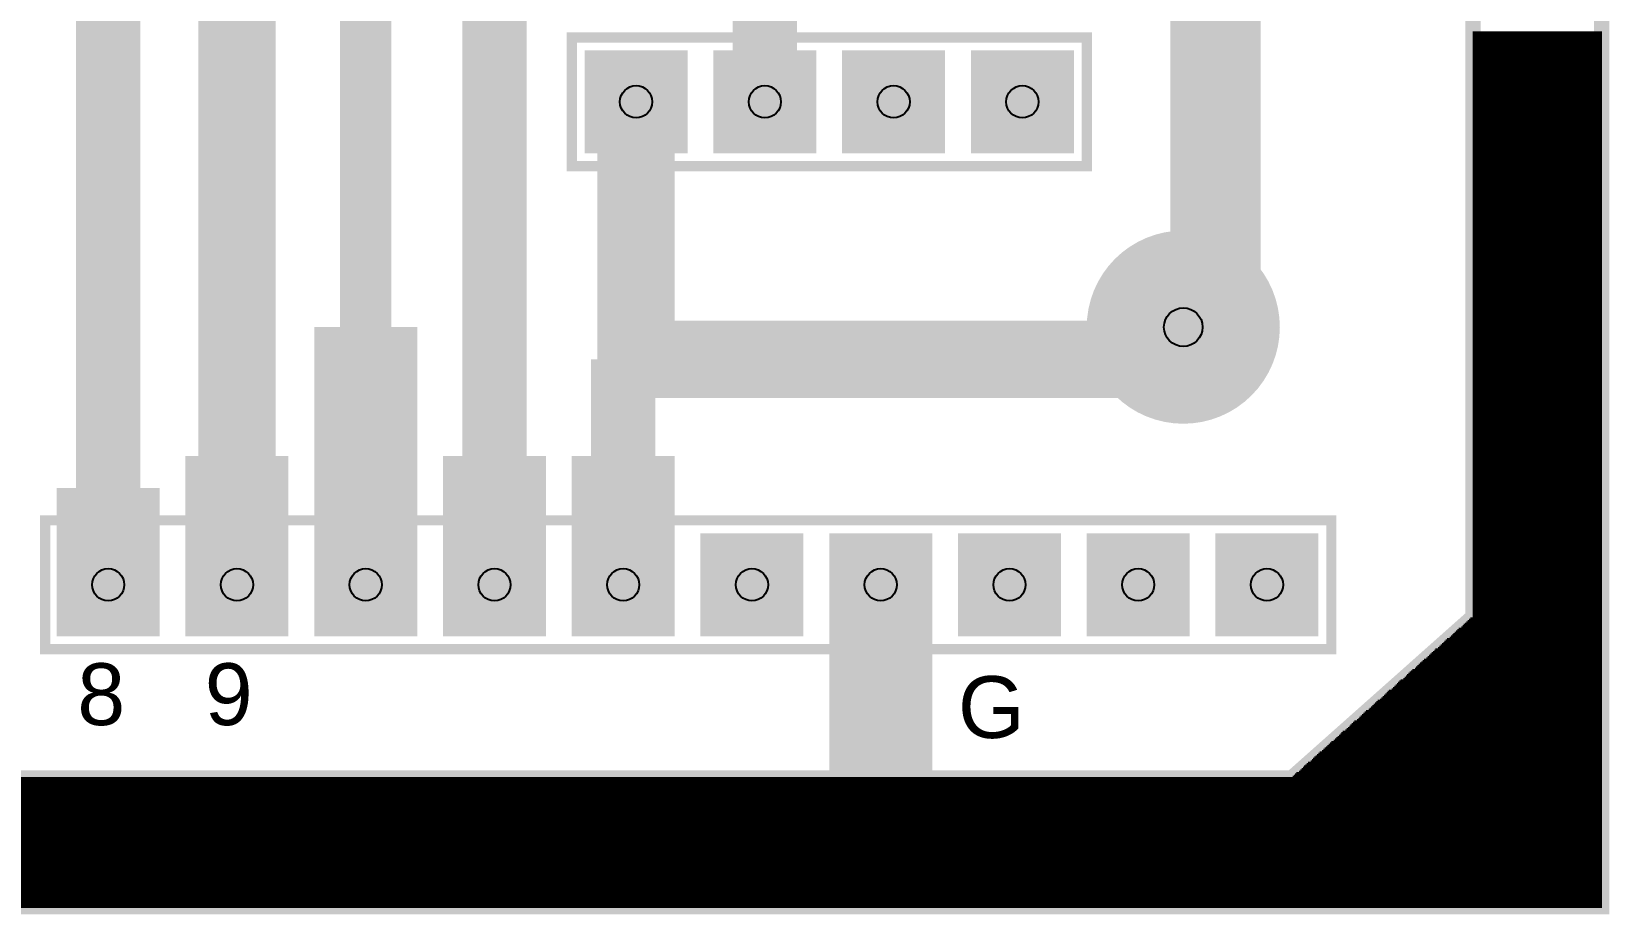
# Model space of a CAD drawing. Extents: x -1.19 to 1.19, y -1.21 to 1.21.
# Drawn here: x -0.036 to 1.19, y -1.21 to -0.524 of the extents above; entities that cross this region are included whole.
import ezdxf

# ---------------------------------------------------------------- set-up
doc = ezdxf.new("R2010")
doc.units = 0
doc.layers.get('0').update_dxf_attribs({"linetype": 'CONTINUOUS'})

# ---------------------------------------------------------------- blocks, each defined once
blk = doc.blocks.new('RPAD')
blk.add_trace([(-0.5, -0.5), (-0.5, 0.5), (0.5, -0.5), (0.5, 0.5)])
blk = doc.blocks.new('EPAD')
at = {"const_width": 0.5}
blk.add_lwpolyline([(-0.25, 0, 1), (0.25, 0, 1)], format="xyb", close=True, dxfattribs=at)

msp = doc.modelspace()

# ---------------------------------------------------------------- linework, layer by layer
for points, const_width in [([(0.024, -0.879), (0.024, 0.645), (0.109, 0.645)], 0.05), ([(1.034, 0.295), (0.934, 0.195), (0.449, 0.195), (0.224, -0.029), (0.224, -0.754)], 0.04), ([(1.084, -1.204), (1.084, 0.195), (1.184, 0.27), (1.184, -1.204), (1.084, -1.204)], 0.012), ([(0.359, -0.204), (0.324, -0.304), (0.324, -0.854)], 0.05), ([(0.124, -0.854), (0.124, -0.339)], 0.06), ([(0.534, -0.579), (0.534, -0.479), (0.634, -0.479), (0.634, -0.379)], 0.05), ([(0.884, -0.779), (0.884, -0.379), (0.734, -0.379)], 0.07), ([(0.434, -0.579), (0.434, -0.779)], 0.06), ([(0.224, -0.954), (0.224, -0.779), (0.224, -0.754)], 0.08), ([(0.424, -0.779), (0.434, -0.779)], 0.06), ([(0.424, -0.854), (0.424, -0.779)], 0.05), ([(0.434, -0.779), (0.884, -0.779)], 0.06), ([(0.124, -0.954), (0.124, -0.854)], 0.08), ([(0.324, -0.954), (0.324, -0.854)], 0.08), ([(0.424, -0.954), (0.424, -0.854)], 0.08), ([(0.024, -0.954), (0.024, -0.914), (0.024, -0.879)], 0.08), ([(0.624, -0.954), (0.624, -1.129)], 0.08), ([(1.084, -0.979), (0.859, -1.179), (1.084, -1.179), (1.084, -0.979)], 0.012), ([(-0.99, -1.104), (-0.94, -1.154), (-0.615, -1.154), (-0.44, -1.104), (1.184, -1.104), (1.184, -1.204), (-1.165, -1.204), (-1.165, -1.104), (-0.99, -1.104)], 0.012)]:
    msp.add_lwpolyline(points, dxfattribs=dict(const_width=const_width))
for points in [[(1.084, -0.525), (1.184, -0.525)], [(1.084, -0.526), (1.184, -0.526)], [(1.084, -0.527), (1.184, -0.527)], [(1.084, -0.528), (1.184, -0.528)], [(1.084, -0.529), (1.184, -0.529)], [(1.084, -0.53), (1.184, -0.53)], [(1.084, -0.531), (1.184, -0.531)], [(1.084, -0.532), (1.184, -0.532)], [(1.084, -0.533), (1.184, -0.533)], [(1.084, -0.534), (1.184, -0.534)], [(1.084, -0.535), (1.184, -0.535)], [(1.084, -0.536), (1.184, -0.536)], [(1.084, -0.537), (1.184, -0.537)], [(1.084, -0.538), (1.184, -0.538)], [(1.084, -0.539), (1.184, -0.539)], [(1.084, -0.54), (1.184, -0.54)], [(1.084, -0.541), (1.184, -0.541)], [(1.084, -0.542), (1.184, -0.542)], [(1.084, -0.543), (1.184, -0.543)], [(1.084, -0.544), (1.184, -0.544)], [(1.084, -0.545), (1.184, -0.545)], [(1.084, -0.546), (1.184, -0.546)], [(1.084, -0.547), (1.184, -0.547)], [(1.084, -0.548), (1.184, -0.548)], [(1.084, -0.549), (1.184, -0.549)], [(1.084, -0.55), (1.184, -0.55)], [(1.084, -0.551), (1.184, -0.551)], [(1.084, -0.552), (1.184, -0.552)], [(1.084, -0.553), (1.184, -0.553)], [(1.084, -0.554), (1.184, -0.554)], [(1.084, -0.555), (1.184, -0.555)], [(1.084, -0.556), (1.184, -0.556)], [(1.084, -0.557), (1.184, -0.557)], [(1.084, -0.558), (1.184, -0.558)], [(1.084, -0.559), (1.184, -0.559)], [(1.084, -0.56), (1.184, -0.56)], [(1.084, -0.561), (1.184, -0.561)], [(1.084, -0.562), (1.184, -0.562)], [(1.084, -0.563), (1.184, -0.563)], [(1.084, -0.564), (1.184, -0.564)], [(1.084, -0.565), (1.184, -0.565)], [(1.084, -0.566), (1.184, -0.566)], [(1.084, -0.567), (1.184, -0.567)], [(1.084, -0.568), (1.184, -0.568)], [(1.084, -0.569), (1.184, -0.569)], [(1.084, -0.57), (1.184, -0.57)], [(1.084, -0.571), (1.184, -0.571)], [(1.084, -0.572), (1.184, -0.572)], [(1.084, -0.573), (1.184, -0.573)], [(1.084, -0.574), (1.184, -0.574)], [(1.084, -0.575), (1.184, -0.575)], [(1.084, -0.576), (1.184, -0.576)], [(1.084, -0.577), (1.184, -0.577)], [(1.084, -0.578), (1.184, -0.578)], [(1.084, -0.579), (1.184, -0.579)], [(1.084, -0.58), (1.184, -0.58)], [(1.084, -0.581), (1.184, -0.581)], [(1.084, -0.582), (1.184, -0.582)], [(1.084, -0.583), (1.184, -0.583)], [(1.084, -0.584), (1.184, -0.584)], [(1.084, -0.585), (1.184, -0.585)], [(1.084, -0.586), (1.184, -0.586)], [(1.084, -0.587), (1.184, -0.587)], [(1.084, -0.588), (1.184, -0.588)], [(1.084, -0.589), (1.184, -0.589)], [(1.084, -0.59), (1.184, -0.59)], [(1.084, -0.591), (1.184, -0.591)], [(1.084, -0.592), (1.184, -0.592)], [(1.084, -0.593), (1.184, -0.593)], [(1.084, -0.594), (1.184, -0.594)], [(1.084, -0.595), (1.184, -0.595)], [(1.084, -0.596), (1.184, -0.596)], [(1.084, -0.597), (1.184, -0.597)], [(1.084, -0.598), (1.184, -0.598)], [(1.084, -0.599), (1.184, -0.599)], [(1.084, -0.6), (1.184, -0.6)], [(1.084, -0.601), (1.184, -0.601)], [(1.084, -0.602), (1.184, -0.602)], [(1.084, -0.603), (1.184, -0.603)], [(1.084, -0.604), (1.184, -0.604)], [(1.084, -0.605), (1.184, -0.605)], [(1.084, -0.606), (1.184, -0.606)], [(1.084, -0.607), (1.184, -0.607)], [(1.084, -0.608), (1.184, -0.608)], [(1.084, -0.609), (1.184, -0.609)], [(1.084, -0.61), (1.184, -0.61)], [(1.084, -0.611), (1.184, -0.611)], [(1.084, -0.612), (1.184, -0.612)], [(1.084, -0.613), (1.184, -0.613)], [(1.084, -0.614), (1.184, -0.614)], [(1.084, -0.615), (1.184, -0.615)], [(1.084, -0.616), (1.184, -0.616)], [(1.084, -0.617), (1.184, -0.617)], [(1.084, -0.618), (1.184, -0.618)], [(1.084, -0.619), (1.184, -0.619)], [(1.084, -0.62), (1.184, -0.62)], [(1.084, -0.621), (1.184, -0.621)], [(1.084, -0.622), (1.184, -0.622)], [(1.084, -0.623), (1.184, -0.623)], [(1.084, -0.624), (1.184, -0.624)], [(1.084, -0.625), (1.184, -0.625)], [(1.084, -0.626), (1.184, -0.626)], [(1.084, -0.627), (1.184, -0.627)], [(1.084, -0.628), (1.184, -0.628)], [(1.084, -0.629), (1.184, -0.629)], [(1.084, -0.63), (1.184, -0.63)], [(1.084, -0.631), (1.184, -0.631)], [(1.084, -0.632), (1.184, -0.632)], [(1.084, -0.633), (1.184, -0.633)], [(1.084, -0.634), (1.184, -0.634)], [(1.084, -0.635), (1.184, -0.635)], [(1.084, -0.636), (1.184, -0.636)], [(1.084, -0.637), (1.184, -0.637)], [(1.084, -0.638), (1.184, -0.638)], [(1.084, -0.639), (1.184, -0.639)], [(1.084, -0.64), (1.184, -0.64)], [(1.084, -0.641), (1.184, -0.641)], [(1.084, -0.642), (1.184, -0.642)], [(1.084, -0.643), (1.184, -0.643)], [(1.084, -0.644), (1.184, -0.644)], [(1.084, -0.645), (1.184, -0.645)], [(1.084, -0.646), (1.184, -0.646)], [(1.084, -0.647), (1.184, -0.647)], [(1.084, -0.648), (1.184, -0.648)], [(1.084, -0.649), (1.184, -0.649)], [(1.084, -0.65), (1.184, -0.65)], [(1.084, -0.651), (1.184, -0.651)], [(1.084, -0.652), (1.184, -0.652)], [(1.084, -0.653), (1.184, -0.653)], [(1.084, -0.654), (1.184, -0.654)], [(1.084, -0.655), (1.184, -0.655)], [(1.084, -0.656), (1.184, -0.656)], [(1.084, -0.657), (1.184, -0.657)], [(1.084, -0.658), (1.184, -0.658)], [(1.084, -0.659), (1.184, -0.659)], [(1.084, -0.66), (1.184, -0.66)], [(1.084, -0.661), (1.184, -0.661)], [(1.084, -0.662), (1.184, -0.662)], [(1.084, -0.663), (1.184, -0.663)], [(1.084, -0.664), (1.184, -0.664)], [(1.084, -0.665), (1.184, -0.665)], [(1.084, -0.666), (1.184, -0.666)], [(1.084, -0.667), (1.184, -0.667)], [(1.084, -0.668), (1.184, -0.668)], [(1.084, -0.669), (1.184, -0.669)], [(1.084, -0.67), (1.184, -0.67)], [(1.084, -0.671), (1.184, -0.671)], [(1.084, -0.672), (1.184, -0.672)], [(1.084, -0.673), (1.184, -0.673)], [(1.084, -0.674), (1.184, -0.674)], [(1.084, -0.675), (1.184, -0.675)], [(1.084, -0.676), (1.184, -0.676)], [(1.084, -0.677), (1.184, -0.677)], [(1.084, -0.678), (1.184, -0.678)], [(1.084, -0.679), (1.184, -0.679)], [(1.084, -0.68), (1.184, -0.68)], [(1.084, -0.681), (1.184, -0.681)], [(1.084, -0.682), (1.184, -0.682)], [(1.084, -0.683), (1.184, -0.683)], [(1.084, -0.684), (1.184, -0.684)], [(1.084, -0.685), (1.184, -0.685)], [(1.084, -0.686), (1.184, -0.686)], [(1.084, -0.687), (1.184, -0.687)], [(1.084, -0.688), (1.184, -0.688)], [(1.084, -0.689), (1.184, -0.689)], [(1.084, -0.69), (1.184, -0.69)], [(1.084, -0.691), (1.184, -0.691)], [(1.084, -0.692), (1.184, -0.692)], [(1.084, -0.693), (1.184, -0.693)], [(1.084, -0.694), (1.184, -0.694)], [(1.084, -0.695), (1.184, -0.695)], [(1.084, -0.696), (1.184, -0.696)], [(1.084, -0.697), (1.184, -0.697)], [(1.084, -0.698), (1.184, -0.698)], [(1.084, -0.699), (1.184, -0.699)], [(1.084, -0.7), (1.184, -0.7)], [(1.084, -0.701), (1.184, -0.701)], [(1.084, -0.702), (1.184, -0.702)], [(1.084, -0.703), (1.184, -0.703)], [(1.084, -0.704), (1.184, -0.704)], [(1.084, -0.705), (1.184, -0.705)], [(1.084, -0.706), (1.184, -0.706)], [(1.084, -0.707), (1.184, -0.707)], [(1.084, -0.708), (1.184, -0.708)], [(1.084, -0.709), (1.184, -0.709)], [(1.084, -0.71), (1.184, -0.71)], [(1.084, -0.711), (1.184, -0.711)], [(1.084, -0.712), (1.184, -0.712)], [(1.084, -0.713), (1.184, -0.713)], [(1.084, -0.714), (1.184, -0.714)], [(1.084, -0.715), (1.184, -0.715)], [(1.084, -0.716), (1.184, -0.716)], [(1.084, -0.717), (1.184, -0.717)], [(1.084, -0.718), (1.184, -0.718)], [(1.084, -0.719), (1.184, -0.719)], [(1.084, -0.72), (1.184, -0.72)], [(1.084, -0.721), (1.184, -0.721)], [(1.084, -0.722), (1.184, -0.722)], [(1.084, -0.723), (1.184, -0.723)], [(1.084, -0.724), (1.184, -0.724)], [(1.084, -0.725), (1.184, -0.725)], [(1.084, -0.726), (1.184, -0.726)], [(1.084, -0.727), (1.184, -0.727)], [(1.084, -0.728), (1.184, -0.728)], [(1.084, -0.729), (1.184, -0.729)], [(1.084, -0.73), (1.184, -0.73)], [(1.084, -0.731), (1.184, -0.731)], [(1.084, -0.732), (1.184, -0.732)], [(1.084, -0.733), (1.184, -0.733)], [(1.084, -0.734), (1.184, -0.734)], [(1.084, -0.735), (1.184, -0.735)], [(1.084, -0.736), (1.184, -0.736)], [(1.084, -0.737), (1.184, -0.737)], [(1.084, -0.738), (1.184, -0.738)], [(1.084, -0.739), (1.184, -0.739)], [(1.084, -0.74), (1.184, -0.74)], [(1.084, -0.741), (1.184, -0.741)], [(1.084, -0.742), (1.184, -0.742)], [(1.084, -0.743), (1.184, -0.743)], [(1.084, -0.744), (1.184, -0.744)], [(1.084, -0.745), (1.184, -0.745)], [(1.084, -0.746), (1.184, -0.746)], [(1.084, -0.747), (1.184, -0.747)], [(1.084, -0.748), (1.184, -0.748)], [(1.084, -0.749), (1.184, -0.749)], [(1.084, -0.75), (1.184, -0.75)], [(1.084, -0.751), (1.184, -0.751)], [(1.084, -0.752), (1.184, -0.752)], [(1.084, -0.753), (1.184, -0.753)], [(1.084, -0.754), (1.184, -0.754)], [(1.084, -0.755), (1.184, -0.755)], [(1.084, -0.756), (1.184, -0.756)], [(1.084, -0.757), (1.184, -0.757)], [(1.084, -0.758), (1.184, -0.758)], [(1.084, -0.759), (1.184, -0.759)], [(1.084, -0.76), (1.184, -0.76)], [(1.084, -0.761), (1.184, -0.761)], [(1.084, -0.762), (1.184, -0.762)], [(1.084, -0.763), (1.184, -0.763)], [(1.084, -0.764), (1.184, -0.764)], [(1.084, -0.765), (1.184, -0.765)], [(1.084, -0.766), (1.184, -0.766)], [(1.084, -0.767), (1.184, -0.767)], [(1.084, -0.768), (1.184, -0.768)], [(1.084, -0.769), (1.184, -0.769)], [(1.084, -0.77), (1.184, -0.77)], [(1.084, -0.771), (1.184, -0.771)], [(1.084, -0.772), (1.184, -0.772)], [(1.084, -0.773), (1.184, -0.773)], [(1.084, -0.774), (1.184, -0.774)], [(1.084, -0.775), (1.184, -0.775)], [(1.084, -0.776), (1.184, -0.776)], [(1.084, -0.777), (1.184, -0.777)], [(1.084, -0.778), (1.184, -0.778)], [(1.084, -0.779), (1.184, -0.779)], [(1.084, -0.78), (1.184, -0.78)], [(1.084, -0.781), (1.184, -0.781)], [(1.084, -0.782), (1.184, -0.782)], [(1.084, -0.783), (1.184, -0.783)], [(1.084, -0.784), (1.184, -0.784)], [(1.084, -0.785), (1.184, -0.785)], [(1.084, -0.786), (1.184, -0.786)], [(1.084, -0.787), (1.184, -0.787)], [(1.084, -0.788), (1.184, -0.788)], [(1.084, -0.789), (1.184, -0.789)], [(1.084, -0.79), (1.184, -0.79)], [(1.084, -0.791), (1.184, -0.791)], [(1.084, -0.792), (1.184, -0.792)], [(1.084, -0.793), (1.184, -0.793)], [(1.084, -0.794), (1.184, -0.794)], [(1.084, -0.795), (1.184, -0.795)], [(1.084, -0.796), (1.184, -0.796)], [(1.084, -0.797), (1.184, -0.797)], [(1.084, -0.798), (1.184, -0.798)], [(1.084, -0.799), (1.184, -0.799)], [(1.084, -0.8), (1.184, -0.8)], [(1.084, -0.801), (1.184, -0.801)], [(1.084, -0.802), (1.184, -0.802)], [(1.084, -0.803), (1.184, -0.803)], [(1.084, -0.804), (1.184, -0.804)], [(1.084, -0.805), (1.184, -0.805)], [(1.084, -0.806), (1.184, -0.806)], [(1.084, -0.807), (1.184, -0.807)], [(1.084, -0.808), (1.184, -0.808)], [(1.084, -0.809), (1.184, -0.809)], [(1.084, -0.81), (1.184, -0.81)], [(1.084, -0.811), (1.184, -0.811)], [(1.084, -0.812), (1.184, -0.812)], [(1.084, -0.813), (1.184, -0.813)], [(1.084, -0.814), (1.184, -0.814)], [(1.084, -0.815), (1.184, -0.815)], [(1.084, -0.816), (1.184, -0.816)], [(1.084, -0.817), (1.184, -0.817)], [(1.084, -0.818), (1.184, -0.818)], [(1.084, -0.819), (1.184, -0.819)], [(1.084, -0.82), (1.184, -0.82)], [(1.084, -0.821), (1.184, -0.821)], [(1.084, -0.822), (1.184, -0.822)], [(1.084, -0.823), (1.184, -0.823)], [(1.084, -0.824), (1.184, -0.824)], [(1.084, -0.825), (1.184, -0.825)], [(1.084, -0.826), (1.184, -0.826)], [(1.084, -0.827), (1.184, -0.827)], [(1.084, -0.828), (1.184, -0.828)], [(1.084, -0.829), (1.184, -0.829)], [(1.084, -0.83), (1.184, -0.83)], [(1.084, -0.831), (1.184, -0.831)], [(1.084, -0.832), (1.184, -0.832)], [(1.084, -0.833), (1.184, -0.833)], [(1.084, -0.834), (1.184, -0.834)], [(1.084, -0.835), (1.184, -0.835)], [(1.084, -0.836), (1.184, -0.836)], [(1.084, -0.837), (1.184, -0.837)], [(1.084, -0.838), (1.184, -0.838)], [(1.084, -0.839), (1.184, -0.839)], [(1.084, -0.84), (1.184, -0.84)], [(1.084, -0.841), (1.184, -0.841)], [(1.084, -0.842), (1.184, -0.842)], [(1.084, -0.843), (1.184, -0.843)], [(1.084, -0.844), (1.184, -0.844)], [(1.084, -0.845), (1.184, -0.845)], [(1.084, -0.846), (1.184, -0.846)], [(1.084, -0.847), (1.184, -0.847)], [(1.084, -0.848), (1.184, -0.848)], [(1.084, -0.849), (1.184, -0.849)], [(1.084, -0.85), (1.184, -0.85)], [(1.084, -0.851), (1.184, -0.851)], [(1.084, -0.852), (1.184, -0.852)], [(1.084, -0.853), (1.184, -0.853)], [(1.084, -0.854), (1.184, -0.854)], [(1.084, -0.855), (1.184, -0.855)], [(1.084, -0.856), (1.184, -0.856)], [(1.084, -0.857), (1.184, -0.857)], [(1.084, -0.858), (1.184, -0.858)], [(1.084, -0.859), (1.184, -0.859)], [(1.084, -0.86), (1.184, -0.86)], [(1.084, -0.861), (1.184, -0.861)], [(1.084, -0.862), (1.184, -0.862)], [(1.084, -0.863), (1.184, -0.863)], [(1.084, -0.864), (1.184, -0.864)], [(1.084, -0.865), (1.184, -0.865)], [(1.084, -0.866), (1.184, -0.866)], [(1.084, -0.867), (1.184, -0.867)], [(1.084, -0.868), (1.184, -0.868)], [(1.084, -0.869), (1.184, -0.869)], [(1.084, -0.87), (1.184, -0.87)], [(1.084, -0.871), (1.184, -0.871)], [(1.084, -0.872), (1.184, -0.872)], [(1.084, -0.873), (1.184, -0.873)], [(1.084, -0.874), (1.184, -0.874)], [(1.084, -0.875), (1.184, -0.875)], [(1.084, -0.876), (1.184, -0.876)], [(1.084, -0.877), (1.184, -0.877)], [(1.084, -0.878), (1.184, -0.878)], [(1.084, -0.879), (1.184, -0.879)], [(1.084, -0.88), (1.184, -0.88)], [(1.084, -0.881), (1.184, -0.881)], [(1.084, -0.882), (1.184, -0.882)], [(1.084, -0.883), (1.184, -0.883)], [(1.084, -0.884), (1.184, -0.884)], [(1.084, -0.885), (1.184, -0.885)], [(1.084, -0.886), (1.184, -0.886)], [(1.084, -0.887), (1.184, -0.887)], [(1.084, -0.888), (1.184, -0.888)], [(1.084, -0.889), (1.184, -0.889)], [(1.084, -0.89), (1.184, -0.89)], [(1.084, -0.891), (1.184, -0.891)], [(1.084, -0.892), (1.184, -0.892)], [(1.084, -0.893), (1.184, -0.893)], [(1.084, -0.894), (1.184, -0.894)], [(1.084, -0.895), (1.184, -0.895)], [(1.084, -0.896), (1.184, -0.896)], [(1.084, -0.897), (1.184, -0.897)], [(1.084, -0.898), (1.184, -0.898)], [(1.084, -0.899), (1.184, -0.899)], [(1.084, -0.9), (1.184, -0.9)], [(1.084, -0.901), (1.184, -0.901)], [(1.084, -0.902), (1.184, -0.902)], [(1.084, -0.903), (1.184, -0.903)], [(1.084, -0.904), (1.184, -0.904)], [(1.084, -0.905), (1.184, -0.905)], [(1.084, -0.906), (1.184, -0.906)], [(1.084, -0.907), (1.184, -0.907)], [(1.084, -0.908), (1.184, -0.908)], [(1.084, -0.909), (1.184, -0.909)], [(1.084, -0.91), (1.184, -0.91)], [(1.084, -0.911), (1.184, -0.911)], [(1.084, -0.912), (1.184, -0.912)], [(1.084, -0.913), (1.184, -0.913)], [(1.084, -0.914), (1.184, -0.914)], [(1.084, -0.915), (1.184, -0.915)], [(1.084, -0.916), (1.184, -0.916)], [(1.084, -0.917), (1.184, -0.917)], [(1.084, -0.918), (1.184, -0.918)], [(1.084, -0.919), (1.184, -0.919)], [(1.084, -0.92), (1.184, -0.92)], [(1.084, -0.921), (1.184, -0.921)], [(1.084, -0.922), (1.184, -0.922)], [(1.084, -0.923), (1.184, -0.923)], [(1.084, -0.924), (1.184, -0.924)], [(1.084, -0.925), (1.184, -0.925)], [(1.084, -0.926), (1.184, -0.926)], [(1.084, -0.927), (1.184, -0.927)], [(1.084, -0.928), (1.184, -0.928)], [(1.084, -0.929), (1.184, -0.929)], [(1.084, -0.93), (1.184, -0.93)], [(1.084, -0.931), (1.184, -0.931)], [(1.084, -0.932), (1.184, -0.932)], [(1.084, -0.933), (1.184, -0.933)], [(1.084, -0.934), (1.184, -0.934)], [(1.084, -0.935), (1.184, -0.935)], [(1.084, -0.936), (1.184, -0.936)], [(1.084, -0.937), (1.184, -0.937)], [(1.084, -0.938), (1.184, -0.938)], [(1.084, -0.939), (1.184, -0.939)], [(1.084, -0.94), (1.184, -0.94)], [(1.084, -0.941), (1.184, -0.941)], [(1.084, -0.942), (1.184, -0.942)], [(1.084, -0.943), (1.184, -0.943)], [(1.084, -0.944), (1.184, -0.944)], [(1.084, -0.945), (1.184, -0.945)], [(1.084, -0.946), (1.184, -0.946)], [(1.084, -0.947), (1.184, -0.947)], [(1.084, -0.948), (1.184, -0.948)], [(1.084, -0.949), (1.184, -0.949)], [(1.084, -0.95), (1.184, -0.95)], [(1.084, -0.951), (1.184, -0.951)], [(1.084, -0.952), (1.184, -0.952)], [(1.084, -0.953), (1.184, -0.953)], [(1.084, -0.954), (1.184, -0.954)], [(1.084, -0.955), (1.184, -0.955)], [(1.084, -0.956), (1.184, -0.956)], [(1.084, -0.957), (1.184, -0.957)], [(1.084, -0.958), (1.184, -0.958)], [(1.084, -0.959), (1.184, -0.959)], [(1.084, -0.96), (1.184, -0.96)], [(1.084, -0.961), (1.184, -0.961)], [(1.084, -0.962), (1.184, -0.962)], [(1.084, -0.963), (1.184, -0.963)], [(1.084, -0.964), (1.184, -0.964)], [(1.084, -0.965), (1.184, -0.965)], [(1.084, -0.966), (1.184, -0.966)], [(1.084, -0.967), (1.184, -0.967)], [(1.084, -0.968), (1.184, -0.968)], [(1.082, -0.98), (1.084, -0.98)], [(1.084, -0.969), (1.184, -0.969)], [(1.084, -0.97), (1.184, -0.97)], [(1.084, -0.971), (1.184, -0.971)], [(1.084, -0.972), (1.184, -0.972)], [(1.084, -0.973), (1.184, -0.973)], [(1.084, -0.974), (1.184, -0.974)], [(1.084, -0.975), (1.184, -0.975)], [(1.084, -0.976), (1.184, -0.976)], [(1.084, -0.977), (1.184, -0.977)], [(1.084, -0.978), (1.184, -0.978)], [(1.084, -0.979), (1.184, -0.979)], [(1.084, -0.979), (1.084, -0.979)], [(1.084, -0.98), (1.184, -0.98)], [(1.069, -0.992), (1.084, -0.992)], [(1.07, -0.991), (1.084, -0.991)], [(1.071, -0.99), (1.084, -0.99)], [(1.072, -0.989), (1.084, -0.989)], [(1.073, -0.988), (1.084, -0.988)], [(1.075, -0.987), (1.084, -0.987)], [(1.076, -0.986), (1.084, -0.986)], [(1.077, -0.985), (1.084, -0.985)], [(1.078, -0.984), (1.084, -0.984)], [(1.079, -0.983), (1.084, -0.983)], [(1.08, -0.982), (1.084, -0.982)], [(1.081, -0.981), (1.084, -0.981)], [(1.084, -0.981), (1.184, -0.981)], [(1.084, -0.982), (1.184, -0.982)], [(1.084, -0.983), (1.184, -0.983)], [(1.084, -0.984), (1.184, -0.984)], [(1.084, -0.985), (1.184, -0.985)], [(1.084, -0.986), (1.184, -0.986)], [(1.084, -0.987), (1.184, -0.987)], [(1.084, -0.988), (1.184, -0.988)], [(1.084, -0.989), (1.184, -0.989)], [(1.084, -0.99), (1.184, -0.99)], [(1.084, -0.991), (1.184, -0.991)], [(1.084, -0.992), (1.184, -0.992)], [(1.055, -1.004), (1.084, -1.004)], [(1.057, -1.003), (1.084, -1.003)], [(1.058, -1.002), (1.084, -1.002)], [(1.059, -1.001), (1.084, -1.001)], [(1.06, -1), (1.084, -1)], [(1.061, -0.999), (1.084, -0.999)], [(1.062, -0.998), (1.084, -0.998)], [(1.063, -0.997), (1.084, -0.997)], [(1.064, -0.996), (1.084, -0.996)], [(1.066, -0.995), (1.084, -0.995)], [(1.067, -0.994), (1.084, -0.994)], [(1.068, -0.993), (1.084, -0.993)], [(1.084, -0.993), (1.184, -0.993)], [(1.084, -0.994), (1.184, -0.994)], [(1.084, -0.995), (1.184, -0.995)], [(1.084, -0.996), (1.184, -0.996)], [(1.084, -0.997), (1.184, -0.997)], [(1.084, -0.998), (1.184, -0.998)], [(1.084, -0.999), (1.184, -0.999)], [(1.084, -1), (1.184, -1)], [(1.084, -1.001), (1.184, -1.001)], [(1.084, -1.002), (1.184, -1.002)], [(1.084, -1.003), (1.184, -1.003)], [(1.084, -1.004), (1.184, -1.004)], [(1.041, -1.017), (1.084, -1.017)], [(1.042, -1.016), (1.084, -1.016)], [(1.043, -1.015), (1.084, -1.015)], [(1.044, -1.014), (1.084, -1.014)], [(1.045, -1.013), (1.084, -1.013)], [(1.046, -1.012), (1.084, -1.012)], [(1.048, -1.011), (1.084, -1.011)], [(1.049, -1.01), (1.084, -1.01)], [(1.05, -1.009), (1.084, -1.009)], [(1.051, -1.008), (1.084, -1.008)], [(1.052, -1.007), (1.084, -1.007)], [(1.053, -1.006), (1.084, -1.006)], [(1.054, -1.005), (1.084, -1.005)], [(1.084, -1.005), (1.184, -1.005)], [(1.084, -1.006), (1.184, -1.006)], [(1.084, -1.007), (1.184, -1.007)], [(1.084, -1.008), (1.184, -1.008)], [(1.084, -1.009), (1.184, -1.009)], [(1.084, -1.01), (1.184, -1.01)], [(1.084, -1.011), (1.184, -1.011)], [(1.084, -1.012), (1.184, -1.012)], [(1.084, -1.013), (1.184, -1.013)], [(1.084, -1.014), (1.184, -1.014)], [(1.084, -1.015), (1.184, -1.015)], [(1.084, -1.016), (1.184, -1.016)], [(1.084, -1.017), (1.184, -1.017)], [(1.027, -1.029), (1.084, -1.029)], [(1.028, -1.028), (1.084, -1.028)], [(1.03, -1.027), (1.084, -1.027)], [(1.031, -1.026), (1.084, -1.026)], [(1.032, -1.025), (1.084, -1.025)], [(1.033, -1.024), (1.084, -1.024)], [(1.034, -1.023), (1.084, -1.023)], [(1.035, -1.022), (1.084, -1.022)], [(1.036, -1.021), (1.084, -1.021)], [(1.037, -1.02), (1.084, -1.02)], [(1.039, -1.019), (1.084, -1.019)], [(1.04, -1.018), (1.084, -1.018)], [(1.084, -1.018), (1.184, -1.018)], [(1.084, -1.019), (1.184, -1.019)], [(1.084, -1.02), (1.184, -1.02)], [(1.084, -1.021), (1.184, -1.021)], [(1.084, -1.022), (1.184, -1.022)], [(1.084, -1.023), (1.184, -1.023)], [(1.084, -1.024), (1.184, -1.024)], [(1.084, -1.025), (1.184, -1.025)], [(1.084, -1.026), (1.184, -1.026)], [(1.084, -1.027), (1.184, -1.027)], [(1.084, -1.028), (1.184, -1.028)], [(1.084, -1.029), (1.184, -1.029)], [(1.014, -1.041), (1.084, -1.041)], [(1.015, -1.04), (1.084, -1.04)], [(1.016, -1.039), (1.084, -1.039)], [(1.017, -1.038), (1.084, -1.038)], [(1.018, -1.037), (1.084, -1.037)], [(1.019, -1.036), (1.084, -1.036)], [(1.021, -1.035), (1.084, -1.035)], [(1.022, -1.034), (1.084, -1.034)], [(1.023, -1.033), (1.084, -1.033)], [(1.024, -1.032), (1.084, -1.032)], [(1.025, -1.031), (1.084, -1.031)], [(1.026, -1.03), (1.084, -1.03)], [(1.084, -1.03), (1.184, -1.03)], [(1.084, -1.031), (1.184, -1.031)], [(1.084, -1.032), (1.184, -1.032)], [(1.084, -1.033), (1.184, -1.033)], [(1.084, -1.034), (1.184, -1.034)], [(1.084, -1.035), (1.184, -1.035)], [(1.084, -1.036), (1.184, -1.036)], [(1.084, -1.037), (1.184, -1.037)], [(1.084, -1.038), (1.184, -1.038)], [(1.084, -1.039), (1.184, -1.039)], [(1.084, -1.04), (1.184, -1.04)], [(1.084, -1.041), (1.184, -1.041)], [(1, -1.053), (1.084, -1.053)], [(1.001, -1.052), (1.084, -1.052)], [(1.003, -1.051), (1.084, -1.051)], [(1.004, -1.05), (1.084, -1.05)], [(1.005, -1.049), (1.084, -1.049)], [(1.006, -1.048), (1.084, -1.048)], [(1.007, -1.047), (1.084, -1.047)], [(1.008, -1.046), (1.084, -1.046)], [(1.009, -1.045), (1.084, -1.045)], [(1.01, -1.044), (1.084, -1.044)], [(1.012, -1.043), (1.084, -1.043)], [(1.013, -1.042), (1.084, -1.042)], [(1.084, -1.042), (1.184, -1.042)], [(1.084, -1.043), (1.184, -1.043)], [(1.084, -1.044), (1.184, -1.044)], [(1.084, -1.045), (1.184, -1.045)], [(1.084, -1.046), (1.184, -1.046)], [(1.084, -1.047), (1.184, -1.047)], [(1.084, -1.048), (1.184, -1.048)], [(1.084, -1.049), (1.184, -1.049)], [(1.084, -1.05), (1.184, -1.05)], [(1.084, -1.051), (1.184, -1.051)], [(1.084, -1.052), (1.184, -1.052)], [(1.084, -1.053), (1.184, -1.053)], [(0.986, -1.066), (1.084, -1.066)], [(0.987, -1.065), (1.084, -1.065)], [(0.988, -1.064), (1.084, -1.064)], [(0.989, -1.063), (1.084, -1.063)], [(0.99, -1.062), (1.084, -1.062)], [(0.991, -1.061), (1.084, -1.061)], [(0.992, -1.06), (1.084, -1.06)], [(0.994, -1.059), (1.084, -1.059)], [(0.995, -1.058), (1.084, -1.058)], [(0.996, -1.057), (1.084, -1.057)], [(0.997, -1.056), (1.084, -1.056)], [(0.998, -1.055), (1.084, -1.055)], [(0.999, -1.054), (1.084, -1.054)], [(1.084, -1.054), (1.184, -1.054)], [(1.084, -1.055), (1.184, -1.055)], [(1.084, -1.056), (1.184, -1.056)], [(1.084, -1.057), (1.184, -1.057)], [(1.084, -1.058), (1.184, -1.058)], [(1.084, -1.059), (1.184, -1.059)], [(1.084, -1.06), (1.184, -1.06)], [(1.084, -1.061), (1.184, -1.061)], [(1.084, -1.062), (1.184, -1.062)], [(1.084, -1.063), (1.184, -1.063)], [(1.084, -1.064), (1.184, -1.064)], [(1.084, -1.065), (1.184, -1.065)], [(1.084, -1.066), (1.184, -1.066)], [(0.972, -1.078), (1.084, -1.078)], [(0.973, -1.077), (1.084, -1.077)], [(0.974, -1.076), (1.084, -1.076)], [(0.976, -1.075), (1.084, -1.075)], [(0.977, -1.074), (1.084, -1.074)], [(0.978, -1.073), (1.084, -1.073)], [(0.979, -1.072), (1.084, -1.072)], [(0.98, -1.071), (1.084, -1.071)], [(0.981, -1.07), (1.084, -1.07)], [(0.982, -1.069), (1.084, -1.069)], [(0.983, -1.068), (1.084, -1.068)], [(0.985, -1.067), (1.084, -1.067)], [(1.084, -1.067), (1.184, -1.067)], [(1.084, -1.068), (1.184, -1.068)], [(1.084, -1.069), (1.184, -1.069)], [(1.084, -1.07), (1.184, -1.07)], [(1.084, -1.071), (1.184, -1.071)], [(1.084, -1.072), (1.184, -1.072)], [(1.084, -1.073), (1.184, -1.073)], [(1.084, -1.074), (1.184, -1.074)], [(1.084, -1.075), (1.184, -1.075)], [(1.084, -1.076), (1.184, -1.076)], [(1.084, -1.077), (1.184, -1.077)], [(1.084, -1.078), (1.184, -1.078)], [(0.959, -1.09), (1.084, -1.09)], [(0.96, -1.089), (1.084, -1.089)], [(0.961, -1.088), (1.084, -1.088)], [(0.962, -1.087), (1.084, -1.087)], [(0.963, -1.086), (1.084, -1.086)], [(0.964, -1.085), (1.084, -1.085)], [(0.965, -1.084), (1.084, -1.084)], [(0.967, -1.083), (1.084, -1.083)], [(0.968, -1.082), (1.084, -1.082)], [(0.969, -1.081), (1.084, -1.081)], [(0.97, -1.08), (1.084, -1.08)], [(0.971, -1.079), (1.084, -1.079)], [(1.084, -1.079), (1.184, -1.079)], [(1.084, -1.08), (1.184, -1.08)], [(1.084, -1.081), (1.184, -1.081)], [(1.084, -1.082), (1.184, -1.082)], [(1.084, -1.083), (1.184, -1.083)], [(1.084, -1.084), (1.184, -1.084)], [(1.084, -1.085), (1.184, -1.085)], [(1.084, -1.086), (1.184, -1.086)], [(1.084, -1.087), (1.184, -1.087)], [(1.084, -1.088), (1.184, -1.088)], [(1.084, -1.089), (1.184, -1.089)], [(1.084, -1.09), (1.184, -1.09)], [(0.945, -1.102), (1.084, -1.102)], [(0.946, -1.101), (1.084, -1.101)], [(0.947, -1.1), (1.084, -1.1)], [(0.949, -1.099), (1.084, -1.099)], [(0.95, -1.098), (1.084, -1.098)], [(0.951, -1.097), (1.084, -1.097)], [(0.952, -1.096), (1.084, -1.096)], [(0.953, -1.095), (1.084, -1.095)], [(0.954, -1.094), (1.084, -1.094)], [(0.955, -1.093), (1.084, -1.093)], [(0.956, -1.092), (1.084, -1.092)], [(0.958, -1.091), (1.084, -1.091)], [(1.084, -1.091), (1.184, -1.091)], [(1.084, -1.092), (1.184, -1.092)], [(1.084, -1.093), (1.184, -1.093)], [(1.084, -1.094), (1.184, -1.094)], [(1.084, -1.095), (1.184, -1.095)], [(1.084, -1.096), (1.184, -1.096)], [(1.084, -1.097), (1.184, -1.097)], [(1.084, -1.098), (1.184, -1.098)], [(1.084, -1.099), (1.184, -1.099)], [(1.084, -1.1), (1.184, -1.1)], [(1.084, -1.101), (1.184, -1.101)], [(1.084, -1.102), (1.184, -1.102)], [(-0.478, -1.115), (1.184, -1.115)], [(-0.475, -1.114), (1.184, -1.114)], [(-0.471, -1.113), (1.184, -1.113)], [(-0.468, -1.112), (1.184, -1.112)], [(-0.464, -1.111), (1.184, -1.111)], [(-0.461, -1.11), (1.184, -1.11)], [(-0.457, -1.109), (1.184, -1.109)], [(-0.454, -1.108), (1.184, -1.108)], [(-0.45, -1.107), (1.184, -1.107)], [(-0.447, -1.106), (1.184, -1.106)], [(-0.443, -1.105), (1.184, -1.105)], [(-0.44, -1.104), (1.184, -1.104)], [(0.931, -1.115), (1.084, -1.115)], [(0.932, -1.114), (1.084, -1.114)], [(0.933, -1.113), (1.084, -1.113)], [(0.934, -1.112), (1.084, -1.112)], [(0.935, -1.111), (1.084, -1.111)], [(0.936, -1.11), (1.084, -1.11)], [(0.937, -1.109), (1.084, -1.109)], [(0.938, -1.108), (1.084, -1.108)], [(0.94, -1.107), (1.084, -1.107)], [(0.941, -1.106), (1.084, -1.106)], [(0.942, -1.105), (1.084, -1.105)], [(0.943, -1.104), (1.084, -1.104)], [(0.944, -1.103), (1.084, -1.103)], [(1.084, -1.103), (1.184, -1.103)], [(1.084, -1.104), (1.184, -1.104)], [(1.084, -1.105), (1.184, -1.105)], [(1.084, -1.106), (1.184, -1.106)], [(1.084, -1.107), (1.184, -1.107)], [(1.084, -1.108), (1.184, -1.108)], [(1.084, -1.109), (1.184, -1.109)], [(1.084, -1.11), (1.184, -1.11)], [(1.084, -1.111), (1.184, -1.111)], [(1.084, -1.112), (1.184, -1.112)], [(1.084, -1.113), (1.184, -1.113)], [(1.084, -1.114), (1.184, -1.114)], [(1.084, -1.115), (1.184, -1.115)], [(-0.52, -1.127), (1.184, -1.127)], [(-0.517, -1.126), (1.184, -1.126)], [(-0.513, -1.125), (1.184, -1.125)], [(-0.51, -1.124), (1.184, -1.124)], [(-0.506, -1.123), (1.184, -1.123)], [(-0.503, -1.122), (1.184, -1.122)], [(-0.499, -1.121), (1.184, -1.121)], [(-0.496, -1.12), (1.184, -1.12)], [(-0.492, -1.119), (1.184, -1.119)], [(-0.489, -1.118), (1.184, -1.118)], [(-0.485, -1.117), (1.184, -1.117)], [(-0.482, -1.116), (1.184, -1.116)], [(0.917, -1.127), (1.084, -1.127)], [(0.918, -1.126), (1.084, -1.126)], [(0.919, -1.125), (1.084, -1.125)], [(0.92, -1.124), (1.084, -1.124)], [(0.922, -1.123), (1.084, -1.123)], [(0.923, -1.122), (1.084, -1.122)], [(0.924, -1.121), (1.084, -1.121)], [(0.925, -1.12), (1.084, -1.12)], [(0.926, -1.119), (1.084, -1.119)], [(0.927, -1.118), (1.084, -1.118)], [(0.928, -1.117), (1.084, -1.117)], [(0.929, -1.116), (1.084, -1.116)], [(1.084, -1.116), (1.184, -1.116)], [(1.084, -1.117), (1.184, -1.117)], [(1.084, -1.118), (1.184, -1.118)], [(1.084, -1.119), (1.184, -1.119)], [(1.084, -1.12), (1.184, -1.12)], [(1.084, -1.121), (1.184, -1.121)], [(1.084, -1.122), (1.184, -1.122)], [(1.084, -1.123), (1.184, -1.123)], [(1.084, -1.124), (1.184, -1.124)], [(1.084, -1.125), (1.184, -1.125)], [(1.084, -1.126), (1.184, -1.126)], [(1.084, -1.127), (1.184, -1.127)], [(-0.562, -1.139), (1.184, -1.139)], [(-0.559, -1.138), (1.184, -1.138)], [(-0.555, -1.137), (1.184, -1.137)], [(-0.552, -1.136), (1.184, -1.136)], [(-0.548, -1.135), (1.184, -1.135)], [(-0.545, -1.134), (1.184, -1.134)], [(-0.541, -1.133), (1.184, -1.133)], [(-0.538, -1.132), (1.184, -1.132)], [(-0.534, -1.131), (1.184, -1.131)], [(-0.531, -1.13), (1.184, -1.13)], [(-0.527, -1.129), (1.184, -1.129)], [(-0.524, -1.128), (1.184, -1.128)], [(0.904, -1.139), (1.084, -1.139)], [(0.905, -1.138), (1.084, -1.138)], [(0.906, -1.137), (1.084, -1.137)], [(0.907, -1.136), (1.084, -1.136)], [(0.908, -1.135), (1.084, -1.135)], [(0.909, -1.134), (1.084, -1.134)], [(0.91, -1.133), (1.084, -1.133)], [(0.911, -1.132), (1.084, -1.132)], [(0.913, -1.131), (1.084, -1.131)], [(0.914, -1.13), (1.084, -1.13)], [(0.915, -1.129), (1.084, -1.129)], [(0.916, -1.128), (1.084, -1.128)], [(1.084, -1.128), (1.184, -1.128)], [(1.084, -1.129), (1.184, -1.129)], [(1.084, -1.13), (1.184, -1.13)], [(1.084, -1.131), (1.184, -1.131)], [(1.084, -1.132), (1.184, -1.132)], [(1.084, -1.133), (1.184, -1.133)], [(1.084, -1.134), (1.184, -1.134)], [(1.084, -1.135), (1.184, -1.135)], [(1.084, -1.136), (1.184, -1.136)], [(1.084, -1.137), (1.184, -1.137)], [(1.084, -1.138), (1.184, -1.138)], [(1.084, -1.139), (1.184, -1.139)], [(-0.608, -1.152), (1.184, -1.152)], [(-0.604, -1.151), (1.184, -1.151)], [(-0.601, -1.15), (1.184, -1.15)], [(-0.597, -1.149), (1.184, -1.149)], [(-0.594, -1.148), (1.184, -1.148)], [(-0.59, -1.147), (1.184, -1.147)], [(-0.587, -1.146), (1.184, -1.146)], [(-0.583, -1.145), (1.184, -1.145)], [(-0.58, -1.144), (1.184, -1.144)], [(-0.576, -1.143), (1.184, -1.143)], [(-0.573, -1.142), (1.184, -1.142)], [(-0.569, -1.141), (1.184, -1.141)], [(-0.566, -1.14), (1.184, -1.14)], [(0.889, -1.152), (1.084, -1.152)], [(0.89, -1.151), (1.084, -1.151)], [(0.891, -1.15), (1.084, -1.15)], [(0.892, -1.149), (1.084, -1.149)], [(0.893, -1.148), (1.084, -1.148)], [(0.895, -1.147), (1.084, -1.147)], [(0.896, -1.146), (1.084, -1.146)], [(0.897, -1.145), (1.084, -1.145)], [(0.898, -1.144), (1.084, -1.144)], [(0.899, -1.143), (1.084, -1.143)], [(0.9, -1.142), (1.084, -1.142)], [(0.901, -1.141), (1.084, -1.141)], [(0.902, -1.14), (1.084, -1.14)], [(1.084, -1.14), (1.184, -1.14)], [(1.084, -1.141), (1.184, -1.141)], [(1.084, -1.142), (1.184, -1.142)], [(1.084, -1.143), (1.184, -1.143)], [(1.084, -1.144), (1.184, -1.144)], [(1.084, -1.145), (1.184, -1.145)], [(1.084, -1.146), (1.184, -1.146)], [(1.084, -1.147), (1.184, -1.147)], [(1.084, -1.148), (1.184, -1.148)], [(1.084, -1.149), (1.184, -1.149)], [(1.084, -1.15), (1.184, -1.15)], [(1.084, -1.151), (1.184, -1.151)], [(1.084, -1.152), (1.184, -1.152)], [(-1.165, -1.154), (1.184, -1.154)], [(-1.165, -1.155), (1.184, -1.155)], [(-1.165, -1.156), (1.184, -1.156)], [(-1.165, -1.157), (1.184, -1.157)], [(-1.165, -1.158), (1.184, -1.158)], [(-1.165, -1.159), (1.184, -1.159)], [(-1.165, -1.16), (1.184, -1.16)], [(-1.165, -1.161), (1.184, -1.161)], [(-1.165, -1.162), (1.184, -1.162)], [(-1.165, -1.163), (1.184, -1.163)], [(-1.165, -1.164), (1.184, -1.164)], [(-0.611, -1.153), (1.184, -1.153)], [(0.875, -1.164), (1.084, -1.164)], [(0.877, -1.163), (1.084, -1.163)], [(0.878, -1.162), (1.084, -1.162)], [(0.879, -1.161), (1.084, -1.161)], [(0.88, -1.16), (1.084, -1.16)], [(0.881, -1.159), (1.084, -1.159)], [(0.882, -1.158), (1.084, -1.158)], [(0.883, -1.157), (1.084, -1.157)], [(0.884, -1.156), (1.084, -1.156)], [(0.886, -1.155), (1.084, -1.155)], [(0.887, -1.154), (1.084, -1.154)], [(0.888, -1.153), (1.084, -1.153)], [(1.084, -1.153), (1.184, -1.153)], [(1.084, -1.154), (1.184, -1.154)], [(1.084, -1.155), (1.184, -1.155)], [(1.084, -1.156), (1.184, -1.156)], [(1.084, -1.157), (1.184, -1.157)], [(1.084, -1.158), (1.184, -1.158)], [(1.084, -1.159), (1.184, -1.159)], [(1.084, -1.16), (1.184, -1.16)], [(1.084, -1.161), (1.184, -1.161)], [(1.084, -1.162), (1.184, -1.162)], [(1.084, -1.163), (1.184, -1.163)], [(1.084, -1.164), (1.184, -1.164)], [(-1.165, -1.165), (1.184, -1.165)], [(-1.165, -1.166), (1.184, -1.166)], [(-1.165, -1.167), (1.184, -1.167)], [(-1.165, -1.168), (1.184, -1.168)], [(-1.165, -1.169), (1.184, -1.169)], [(-1.165, -1.17), (1.184, -1.17)], [(-1.165, -1.171), (1.184, -1.171)], [(-1.165, -1.172), (1.184, -1.172)], [(-1.165, -1.173), (1.184, -1.173)], [(-1.165, -1.174), (1.184, -1.174)], [(-1.165, -1.175), (1.184, -1.175)], [(-1.165, -1.176), (1.184, -1.176)], [(0.862, -1.176), (1.084, -1.176)], [(0.863, -1.175), (1.084, -1.175)], [(0.864, -1.174), (1.084, -1.174)], [(0.865, -1.173), (1.084, -1.173)], [(0.866, -1.172), (1.084, -1.172)], [(0.868, -1.171), (1.084, -1.171)], [(0.869, -1.17), (1.084, -1.17)], [(0.87, -1.169), (1.084, -1.169)], [(0.871, -1.168), (1.084, -1.168)], [(0.872, -1.167), (1.084, -1.167)], [(0.873, -1.166), (1.084, -1.166)], [(0.874, -1.165), (1.084, -1.165)], [(1.084, -1.165), (1.184, -1.165)], [(1.084, -1.166), (1.184, -1.166)], [(1.084, -1.167), (1.184, -1.167)], [(1.084, -1.168), (1.184, -1.168)], [(1.084, -1.169), (1.184, -1.169)], [(1.084, -1.17), (1.184, -1.17)], [(1.084, -1.171), (1.184, -1.171)], [(1.084, -1.172), (1.184, -1.172)], [(1.084, -1.173), (1.184, -1.173)], [(1.084, -1.174), (1.184, -1.174)], [(1.084, -1.175), (1.184, -1.175)], [(1.084, -1.176), (1.184, -1.176)], [(-1.165, -1.177), (1.184, -1.177)], [(-1.165, -1.178), (1.184, -1.178)], [(-1.165, -1.179), (1.184, -1.179)], [(-1.165, -1.18), (1.184, -1.18)], [(-1.165, -1.181), (1.184, -1.181)], [(-1.165, -1.182), (1.184, -1.182)], [(-1.165, -1.183), (1.184, -1.183)], [(-1.165, -1.184), (1.184, -1.184)], [(-1.165, -1.185), (1.184, -1.185)], [(-1.165, -1.186), (1.184, -1.186)], [(-1.165, -1.187), (1.184, -1.187)], [(-1.165, -1.188), (1.184, -1.188)], [(0.859, -1.179), (1.084, -1.179)], [(0.86, -1.178), (1.084, -1.178)], [(0.861, -1.177), (1.084, -1.177)], [(1.084, -1.177), (1.184, -1.177)], [(1.084, -1.178), (1.184, -1.178)], [(1.084, -1.179), (1.184, -1.179)], [(1.084, -1.18), (1.184, -1.18)], [(1.084, -1.181), (1.184, -1.181)], [(1.084, -1.182), (1.184, -1.182)], [(1.084, -1.183), (1.184, -1.183)], [(1.084, -1.184), (1.184, -1.184)], [(1.084, -1.185), (1.184, -1.185)], [(1.084, -1.186), (1.184, -1.186)], [(1.084, -1.187), (1.184, -1.187)], [(1.084, -1.188), (1.184, -1.188)], [(-1.165, -1.189), (1.184, -1.189)], [(-1.165, -1.19), (1.184, -1.19)], [(-1.165, -1.191), (1.184, -1.191)], [(-1.165, -1.192), (1.184, -1.192)], [(-1.165, -1.193), (1.184, -1.193)], [(-1.165, -1.194), (1.184, -1.194)], [(-1.165, -1.195), (1.184, -1.195)], [(-1.165, -1.196), (1.184, -1.196)], [(-1.165, -1.197), (1.184, -1.197)], [(-1.165, -1.198), (1.184, -1.198)], [(-1.165, -1.199), (1.184, -1.199)], [(-1.165, -1.2), (1.184, -1.2)], [(-1.165, -1.201), (1.184, -1.201)], [(1.084, -1.189), (1.184, -1.189)], [(1.084, -1.19), (1.184, -1.19)], [(1.084, -1.191), (1.184, -1.191)], [(1.084, -1.192), (1.184, -1.192)], [(1.084, -1.193), (1.184, -1.193)], [(1.084, -1.194), (1.184, -1.194)], [(1.084, -1.195), (1.184, -1.195)], [(1.084, -1.196), (1.184, -1.196)], [(1.084, -1.197), (1.184, -1.197)], [(1.084, -1.198), (1.184, -1.198)], [(1.084, -1.199), (1.184, -1.199)], [(1.084, -1.2), (1.184, -1.2)], [(1.084, -1.201), (1.184, -1.201)], [(-1.165, -1.202), (1.184, -1.202)], [(-1.165, -1.203), (1.184, -1.203)], [(-1.165, -1.204), (1.184, -1.204)], [(1.084, -1.202), (1.184, -1.202)], [(1.084, -1.203), (1.184, -1.203)], [(1.084, -1.204), (1.184, -1.204)]]:
    msp.add_lwpolyline(points)
for centre, radius in [((0.434, -0.579), 0.0125), ((0.534, -0.579), 0.0125), ((0.634, -0.579), 0.0125), ((0.734, -0.579), 0.0125), ((0.859, -0.754), 0.015), ((0.024, -0.954), 0.0125), ((0.124, -0.954), 0.0125), ((0.224, -0.954), 0.0125), ((0.324, -0.954), 0.0125), ((0.424, -0.954), 0.0125), ((0.524, -0.954), 0.0125), ((0.624, -0.954), 0.0125), ((0.724, -0.954), 0.0125), ((0.824, -0.954), 0.0125), ((0.924, -0.954), 0.0125)]:
    msp.add_circle(centre, radius)
at = {"layer": '12632256', "const_width": 0.008}
for points in [[(0.384, -0.629), (0.784, -0.629), (0.784, -0.529), (0.384, -0.529), (0.384, -0.629)], [(-0.025, -1.004), (0.974, -1.004), (0.974, -0.904), (-0.025, -0.904), (-0.025, -1.004)]]:
    msp.add_lwpolyline(points, dxfattribs=at)

# ---------------------------------------------------------------- block references
for name, p, xscale, yscale in [('RPAD', (0.434, -0.579), 0.08, 0.08), ('RPAD', (0.534, -0.579), 0.08, 0.08), ('RPAD', (0.634, -0.579), 0.08, 0.08), ('RPAD', (0.734, -0.579), 0.08, 0.08), ('EPAD', (0.859, -0.754), 0.15, 0.15), ('RPAD', (0.024, -0.954), 0.08, 0.08), ('RPAD', (0.124, -0.954), 0.08, 0.08), ('RPAD', (0.224, -0.954), 0.08, 0.08), ('RPAD', (0.324, -0.954), 0.08, 0.08), ('RPAD', (0.424, -0.954), 0.08, 0.08), ('RPAD', (0.524, -0.954), 0.08, 0.08), ('RPAD', (0.624, -0.954), 0.08, 0.08), ('RPAD', (0.724, -0.954), 0.08, 0.08), ('RPAD', (0.824, -0.954), 0.08, 0.08), ('RPAD', (0.924, -0.954), 0.08, 0.08)]:
    msp.add_blockref(name, p, dxfattribs=dict(xscale=xscale, yscale=yscale))

# ---------------------------------------------------------------- texts
at = {"layer": '12632256', "width": 1.041667}
for s, p in [('8', (0, -1.063)), ('9', (0.099, -1.063)), ('G', (0.684, -1.073))]:
    msp.add_text(s, height=0.048, dxfattribs=at).set_placement(p)

doc.saveas('drawing.dxf')
